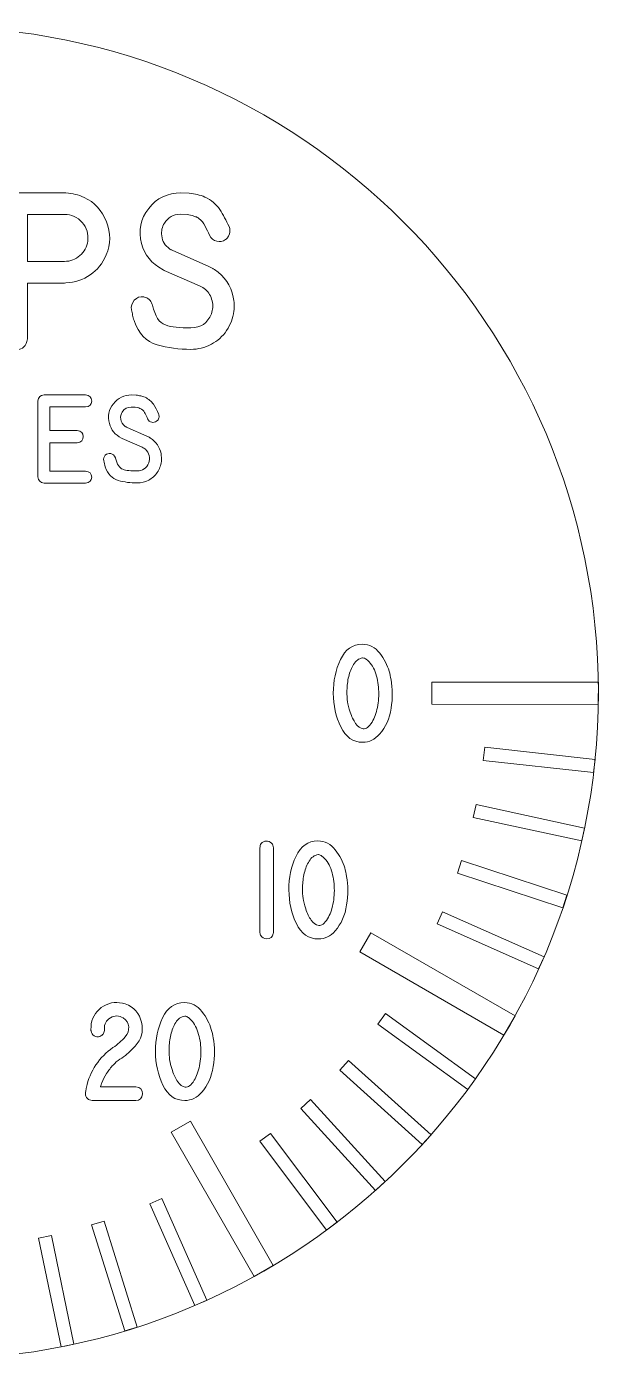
# Model space of a CAD drawing. Header units: millimetres. Extents: x -240 to 182, y -20 to 33.
# Drawn here: x -17.09 to 2.65, y -16.81 to 29.19 of the extents above; entities that cross this region are included whole.
import ezdxf

# ---------------------------------------------------------------- set-up
doc = ezdxf.new("R2010")
doc.units = ezdxf.units.MM
doc.header["$MEASUREMENT"] = 0
doc.layers.add('Cut', color=7, linetype='Continuous')
doc.layers.add('Engrave', color=7, linetype='Continuous')

msp = doc.modelspace()

# ---------------------------------------------------------------- linework, layer by layer
at = {"layer": 'Cut', "color": 250, "lineweight": 9}
msp.add_open_spline([(-20.3495, 29.193), (-7.6469, 29.193), (2.6505, 18.8956), (2.6505, 6.1931), (2.6505, 6.1931), (2.6505, -6.5095), (-7.6469, -16.807), (-20.3495, -16.807), (-20.3495, -16.807), (-33.0521, -16.807), (-43.3494, -6.5095), (-43.3494, 6.1931), (-43.3494, 6.1931), (-43.3494, 18.8956), (-33.0521, 29.193), (-20.3495, 29.193)], degree=3, knots=[0, 0, 0, 0, 0.2, 0.2, 0.2, 0.2, 0.4, 0.4, 0.4, 0.4, 0.6, 0.6, 0.6, 0.6, 1, 1, 1, 1], dxfattribs=at)
at = {"layer": 'Engrave', "color": 240, "lineweight": 9}
for points, knots in [([(-15.7853, 23.4547), (-15.7853, 23.4547), (-15.7348, 23.4547), (-15.7348, 23.4547), (-15.7348, 23.4547), (-15.5094, 23.4385), (-15.3021, 23.388), (-15.1119, 23.3014), (-15.1119, 23.3014), (-14.7476, 23.1311), (-14.4898, 22.8498), (-14.3383, 22.4585), (-14.3383, 22.4585), (-14.1869, 22.0682), (-14.1887, 21.6868), (-14.3429, 21.3154), (-14.3429, 21.3154), (-14.4682, 21.0215), (-14.653, 20.7907), (-14.8982, 20.6248), (-14.8982, 20.6248), (-15.1425, 20.4581), (-15.422, 20.3652), (-15.7348, 20.3463), (-15.7348, 20.3463), (-15.7348, 20.3463), (-15.7853, 20.3436), (-15.7853, 20.3436), (-15.7853, 20.3436), (-15.7853, 20.3436), (-17.069, 20.3436), (-17.069, 20.3436), (-17.069, 20.3436), (-17.069, 20.3436), (-17.069, 18.4179), (-17.069, 18.4179), (-17.069, 18.4179), (-17.1006, 18.17), (-17.2259, 18.0456), (-17.4441, 18.0456), (-17.4441, 18.0456), (-17.6622, 18.0456), (-17.7866, 18.17), (-17.8164, 18.4179), (-17.8164, 18.4179), (-17.8164, 18.4179), (-17.8164, 23.0851), (-17.8164, 23.0851), (-17.8164, 23.0851), (-17.7903, 23.3032), (-17.674, 23.4268), (-17.4675, 23.4547), (-17.4675, 23.4547), (-17.4675, 23.4547), (-17.4441, 23.4547), (-17.4441, 23.4547), (-17.4441, 23.4547), (-17.4441, 23.4547), (-15.7853, 23.4547), (-15.7853, 23.4547)], [0, 0, 0, 0, 0.0625, 0.0625, 0.0625, 0.0625, 0.125, 0.125, 0.125, 0.125, 0.1875, 0.1875, 0.1875, 0.1875, 0.25, 0.25, 0.25, 0.25, 0.3125, 0.3125, 0.3125, 0.3125, 0.375, 0.375, 0.375, 0.375, 0.4375, 0.4375, 0.4375, 0.4375, 0.5, 0.5, 0.5, 0.5, 0.5625, 0.5625, 0.5625, 0.5625, 0.625, 0.625, 0.625, 0.625, 0.6875, 0.6875, 0.6875, 0.6875, 0.75, 0.75, 0.75, 0.75, 0.8125, 0.8125, 0.8125, 0.8125, 0.875, 0.875, 0.875, 0.875, 1, 1, 1, 1]), ([(-10.8206, 20.9241), (-10.8206, 20.9241), (-10.7783, 20.9061), (-10.7783, 20.9061), (-10.7783, 20.9061), (-10.7783, 20.9061), (-10.7305, 20.8827), (-10.7305, 20.8827), (-10.7305, 20.8827), (-10.7305, 20.8827), (-10.6881, 20.8583), (-10.6881, 20.8583), (-10.6881, 20.8583), (-10.6764, 20.8493), (-10.662, 20.8412), (-10.6475, 20.8331), (-10.6475, 20.8331), (-10.6322, 20.8259), (-10.6178, 20.8169), (-10.6034, 20.8087), (-10.6034, 20.8087), (-10.2554, 20.5798), (-10.039, 20.2624), (-9.957, 19.8576), (-9.957, 19.8576), (-9.9254, 19.699), (-9.9182, 19.5358), (-9.9353, 19.369), (-9.9353, 19.369), (-9.9642, 19.1292), (-10.048, 18.9084), (-10.1878, 18.7046), (-10.1878, 18.7046), (-10.3275, 18.5009), (-10.5033, 18.344), (-10.7143, 18.2331), (-10.7143, 18.2331), (-10.9414, 18.1132), (-11.1767, 18.0537), (-11.4201, 18.0537), (-11.4201, 18.0537), (-11.8285, 18.0537), (-12.218, 18.106), (-12.5903, 18.2106), (-12.5903, 18.2106), (-12.9617, 18.3152), (-13.2268, 18.5955), (-13.3845, 19.0517), (-13.3845, 19.0517), (-13.4062, 19.1103), (-13.4215, 19.1698), (-13.4323, 19.2311), (-13.4323, 19.2311), (-13.4431, 19.2933), (-13.4558, 19.3546), (-13.4693, 19.4168), (-13.4693, 19.4168), (-13.4954, 19.543), (-13.4648, 19.6548), (-13.3755, 19.7522), (-13.3755, 19.7522), (-13.2872, 19.8486), (-13.1763, 19.8856), (-13.0447, 19.8631), (-13.0447, 19.8631), (-12.9049, 19.8342), (-12.8085, 19.7486), (-12.7535, 19.6043), (-12.7535, 19.6043), (-12.7535, 19.6043), (-12.7454, 19.58), (-12.7454, 19.58), (-12.7454, 19.58), (-12.6615, 19.1977), (-12.5137, 18.9697), (-12.3036, 18.8957), (-12.3036, 18.8957), (-12.0927, 18.8218), (-11.8006, 18.7884), (-11.4255, 18.7957), (-11.4255, 18.7957), (-11.0803, 18.7957), (-10.8432, 18.9579), (-10.7143, 19.2816), (-10.7143, 19.2816), (-10.6584, 19.4258), (-10.6493, 19.5764), (-10.6881, 19.7323), (-10.6881, 19.7323), (-10.7269, 19.8874), (-10.8035, 20.0181), (-10.918, 20.1218), (-10.918, 20.1218), (-10.9694, 20.166), (-11.0361, 20.2065), (-11.119, 20.2453), (-11.119, 20.2453), (-11.119, 20.2453), (-12.3415, 20.7817), (-12.3415, 20.7817), (-12.3415, 20.7817), (-12.3415, 20.7817), (-12.3812, 20.8033), (-12.3812, 20.8033), (-12.3812, 20.8033), (-12.7814, 21.0143), (-13.0293, 21.3145), (-13.1258, 21.704), (-13.1258, 21.704), (-13.2439, 22.1547), (-13.1619, 22.5586), (-12.8788, 22.9174), (-12.8788, 22.9174), (-12.5966, 23.2753), (-12.2252, 23.4547), (-11.7663, 23.4547), (-11.7663, 23.4547), (-11.7663, 23.4547), (-11.4751, 23.4466), (-11.4751, 23.4466), (-11.4751, 23.4466), (-11.3805, 23.4295), (-11.2885, 23.4123), (-11.2011, 23.3952), (-11.2011, 23.3952), (-11.1127, 23.379), (-11.0235, 23.3501), (-10.9342, 23.3096), (-10.9342, 23.3096), (-10.7124, 23.2059), (-10.5421, 23.0625), (-10.424, 22.8813), (-10.424, 22.8813), (-10.3059, 22.7001), (-10.1995, 22.5036), (-10.1048, 22.2926), (-10.1048, 22.2926), (-10.0958, 22.2728), (-10.0877, 22.2503), (-10.0805, 22.2241), (-10.0805, 22.2241), (-10.0616, 22.1376), (-10.0706, 22.0592), (-10.1075, 21.9888), (-10.1075, 21.9888), (-10.1283, 21.9447), (-10.1508, 21.9113), (-10.1733, 21.8888), (-10.1733, 21.8888), (-10.1959, 21.8653), (-10.2148, 21.85), (-10.2283, 21.841), (-10.2283, 21.841), (-10.3203, 21.7761), (-10.4204, 21.7562), (-10.5294, 21.7833), (-10.5294, 21.7833), (-10.6394, 21.8076), (-10.7224, 21.8779), (-10.781, 21.9942), (-10.781, 21.9942), (-10.8269, 22.0961), (-10.8756, 22.2007), (-10.927, 22.3071), (-10.927, 22.3071), (-10.9793, 22.4134), (-11.0523, 22.5018), (-11.1452, 22.573), (-11.1452, 22.573), (-11.1839, 22.601), (-11.2218, 22.6217), (-11.2579, 22.6343), (-11.2579, 22.6343), (-11.2939, 22.6478), (-11.3336, 22.6623), (-11.3778, 22.6785), (-11.3778, 22.6785), (-11.3778, 22.6785), (-11.5491, 22.7073), (-11.5491, 22.7073), (-11.5491, 22.7073), (-11.5491, 22.7073), (-11.7925, 22.7155), (-11.7925, 22.7155), (-11.7925, 22.7155), (-12.0287, 22.7119), (-12.209, 22.61), (-12.3334, 22.4089), (-12.3334, 22.4089), (-12.4181, 22.28), (-12.4497, 22.1367), (-12.4289, 21.978), (-12.4289, 21.978), (-12.4046, 21.7833), (-12.3126, 21.6318), (-12.154, 21.5237), (-12.154, 21.5237), (-12.1468, 21.5191), (-12.1395, 21.5128), (-12.1305, 21.5065), (-12.1305, 21.5065), (-12.1215, 21.5011), (-12.1116, 21.4948), (-12.1017, 21.4894), (-12.1017, 21.4894), (-12.1017, 21.4894), (-12.0719, 21.4768), (-12.0719, 21.4768), (-12.0719, 21.4768), (-12.0719, 21.4768), (-12.0404, 21.4632), (-12.0404, 21.4632), (-12.0404, 21.4632), (-12.0404, 21.4632), (-10.8206, 20.9241), (-10.8206, 20.9241)], [0, 0, 0, 0, 0.0181818, 0.0181818, 0.0181818, 0.0181818, 0.0363636, 0.0363636, 0.0363636, 0.0363636, 0.0545455, 0.0545455, 0.0545455, 0.0545455, 0.0727273, 0.0727273, 0.0727273, 0.0727273, 0.0909091, 0.0909091, 0.0909091, 0.0909091, 0.1090909, 0.1090909, 0.1090909, 0.1090909, 0.1272727, 0.1272727, 0.1272727, 0.1272727, 0.1454545, 0.1454545, 0.1454545, 0.1454545, 0.1636364, 0.1636364, 0.1636364, 0.1636364, 0.1818182, 0.1818182, 0.1818182, 0.1818182, 0.2, 0.2, 0.2, 0.2, 0.2181818, 0.2181818, 0.2181818, 0.2181818, 0.2363636, 0.2363636, 0.2363636, 0.2363636, 0.2545455, 0.2545455, 0.2545455, 0.2545455, 0.2727273, 0.2727273, 0.2727273, 0.2727273, 0.2909091, 0.2909091, 0.2909091, 0.2909091, 0.3090909, 0.3090909, 0.3090909, 0.3090909, 0.3272727, 0.3272727, 0.3272727, 0.3272727, 0.3454545, 0.3454545, 0.3454545, 0.3454545, 0.3636364, 0.3636364, 0.3636364, 0.3636364, 0.3818182, 0.3818182, 0.3818182, 0.3818182, 0.4, 0.4, 0.4, 0.4, 0.4181818, 0.4181818, 0.4181818, 0.4181818, 0.4363636, 0.4363636, 0.4363636, 0.4363636, 0.4545455, 0.4545455, 0.4545455, 0.4545455, 0.4727273, 0.4727273, 0.4727273, 0.4727273, 0.4909091, 0.4909091, 0.4909091, 0.4909091, 0.5090909, 0.5090909, 0.5090909, 0.5090909, 0.5272727, 0.5272727, 0.5272727, 0.5272727, 0.5454545, 0.5454545, 0.5454545, 0.5454545, 0.5636364, 0.5636364, 0.5636364, 0.5636364, 0.5818182, 0.5818182, 0.5818182, 0.5818182, 0.6, 0.6, 0.6, 0.6, 0.6181818, 0.6181818, 0.6181818, 0.6181818, 0.6363636, 0.6363636, 0.6363636, 0.6363636, 0.6545455, 0.6545455, 0.6545455, 0.6545455, 0.6727273, 0.6727273, 0.6727273, 0.6727273, 0.6909091, 0.6909091, 0.6909091, 0.6909091, 0.7090909, 0.7090909, 0.7090909, 0.7090909, 0.7272727, 0.7272727, 0.7272727, 0.7272727, 0.7454545, 0.7454545, 0.7454545, 0.7454545, 0.7636364, 0.7636364, 0.7636364, 0.7636364, 0.7818182, 0.7818182, 0.7818182, 0.7818182, 0.8, 0.8, 0.8, 0.8, 0.8181818, 0.8181818, 0.8181818, 0.8181818, 0.8363636, 0.8363636, 0.8363636, 0.8363636, 0.8545455, 0.8545455, 0.8545455, 0.8545455, 0.8727273, 0.8727273, 0.8727273, 0.8727273, 0.8909091, 0.8909091, 0.8909091, 0.8909091, 0.9090909, 0.9090909, 0.9090909, 0.9090909, 0.9272727, 0.9272727, 0.9272727, 0.9272727, 0.9454545, 0.9454545, 0.9454545, 0.9454545, 0.9636364, 0.9636364, 0.9636364, 0.9636364, 1, 1, 1, 1]), ([(-15.7853, 22.71), (-15.7853, 22.71), (-17.069, 22.71), (-17.069, 22.71), (-17.069, 22.71), (-17.069, 22.71), (-17.069, 21.0909), (-17.069, 21.0909), (-17.069, 21.0909), (-17.069, 21.0909), (-15.7853, 21.0909), (-15.7853, 21.0909), (-15.7853, 21.0909), (-15.5842, 21.0909), (-15.4075, 21.1576), (-15.2534, 21.292), (-15.2534, 21.292), (-15.0992, 21.4254), (-15.0091, 21.5931), (-14.982, 21.7932), (-14.982, 21.7932), (-14.9505, 22.0366), (-15.0163, 22.2503), (-15.1777, 22.4342), (-15.1777, 22.4342), (-15.3399, 22.6181), (-15.5428, 22.71), (-15.7853, 22.71)], [0, 0, 0, 0, 0.125, 0.125, 0.125, 0.125, 0.25, 0.25, 0.25, 0.25, 0.375, 0.375, 0.375, 0.375, 0.5, 0.5, 0.5, 0.5, 0.625, 0.625, 0.625, 0.625, 0.75, 0.75, 0.75, 0.75, 1, 1, 1, 1]), ([(-15.0556, 16.0659), (-15.0556, 16.0659), (-16.2874, 16.0659), (-16.2874, 16.0659), (-16.2874, 16.0659), (-16.2874, 16.0659), (-16.2874, 15.253), (-16.2874, 15.253), (-16.2874, 15.253), (-16.2874, 15.253), (-15.3482, 15.253), (-15.3482, 15.253), (-15.3482, 15.253), (-15.2077, 15.2322), (-15.1378, 15.1617), (-15.1383, 15.0416), (-15.1383, 15.0416), (-15.1388, 14.9209), (-15.2088, 14.8509), (-15.3482, 14.8311), (-15.3482, 14.8311), (-15.3482, 14.8311), (-16.2874, 14.8311), (-16.2874, 14.8311), (-16.2874, 14.8311), (-16.2874, 14.8311), (-16.2874, 13.8549), (-16.2874, 13.8549), (-16.2874, 13.8549), (-16.2874, 13.8549), (-15.0556, 13.8549), (-15.0556, 13.8549), (-15.0556, 13.8549), (-14.9162, 13.8342), (-14.8462, 13.7647), (-14.8462, 13.6455), (-14.8462, 13.6455), (-14.8462, 13.5268), (-14.9162, 13.4574), (-15.0556, 13.4376), (-15.0556, 13.4376), (-15.0556, 13.4376), (-16.4937, 13.4376), (-16.4937, 13.4376), (-16.4937, 13.4376), (-16.6175, 13.4533), (-16.688, 13.5238), (-16.7047, 13.6486), (-16.7047, 13.6486), (-16.7047, 13.6486), (-16.7047, 16.2723), (-16.7047, 16.2723), (-16.7047, 16.2723), (-16.6859, 16.4031), (-16.6155, 16.4721), (-16.4937, 16.4802), (-16.4937, 16.4802), (-16.4937, 16.4802), (-15.0556, 16.4802), (-15.0556, 16.4802), (-15.0556, 16.4802), (-14.9162, 16.4696), (-14.8462, 16.3996), (-14.8467, 16.2713), (-14.8467, 16.2713), (-14.8472, 16.143), (-14.9172, 16.0745), (-15.0556, 16.0659)], [0, 0, 0, 0, 0.0555556, 0.0555556, 0.0555556, 0.0555556, 0.1111111, 0.1111111, 0.1111111, 0.1111111, 0.1666667, 0.1666667, 0.1666667, 0.1666667, 0.2222222, 0.2222222, 0.2222222, 0.2222222, 0.2777778, 0.2777778, 0.2777778, 0.2777778, 0.3333333, 0.3333333, 0.3333333, 0.3333333, 0.3888889, 0.3888889, 0.3888889, 0.3888889, 0.4444444, 0.4444444, 0.4444444, 0.4444444, 0.5, 0.5, 0.5, 0.5, 0.5555556, 0.5555556, 0.5555556, 0.5555556, 0.6111111, 0.6111111, 0.6111111, 0.6111111, 0.6666667, 0.6666667, 0.6666667, 0.6666667, 0.7222222, 0.7222222, 0.7222222, 0.7222222, 0.7777778, 0.7777778, 0.7777778, 0.7777778, 0.8333333, 0.8333333, 0.8333333, 0.8333333, 0.8888889, 0.8888889, 0.8888889, 0.8888889, 1, 1, 1, 1]), ([(-12.939, 15.0568), (-12.939, 15.0568), (-12.9151, 15.0466), (-12.9151, 15.0466), (-12.9151, 15.0466), (-12.9151, 15.0466), (-12.8883, 15.0334), (-12.8883, 15.0334), (-12.8883, 15.0334), (-12.8883, 15.0334), (-12.8644, 15.0198), (-12.8644, 15.0198), (-12.8644, 15.0198), (-12.8578, 15.0147), (-12.8497, 15.0101), (-12.8416, 15.0056), (-12.8416, 15.0056), (-12.833, 15.0015), (-12.8249, 14.9964), (-12.8168, 14.9919), (-12.8168, 14.9919), (-12.621, 14.8631), (-12.4993, 14.6846), (-12.4532, 14.4569), (-12.4532, 14.4569), (-12.4354, 14.3676), (-12.4314, 14.2758), (-12.441, 14.182), (-12.441, 14.182), (-12.4572, 14.0471), (-12.5044, 13.9229), (-12.583, 13.8083), (-12.583, 13.8083), (-12.6616, 13.6937), (-12.7605, 13.6055), (-12.8791, 13.5431), (-12.8791, 13.5431), (-13.0069, 13.4756), (-13.1393, 13.4422), (-13.2762, 13.4422), (-13.2762, 13.4422), (-13.5059, 13.4422), (-13.725, 13.4716), (-13.9344, 13.5304), (-13.9344, 13.5304), (-14.1433, 13.5892), (-14.2924, 13.7469), (-14.3812, 14.0035), (-14.3812, 14.0035), (-14.3933, 14.0365), (-14.402, 14.07), (-14.408, 14.1044), (-14.408, 14.1044), (-14.4141, 14.1394), (-14.4212, 14.1739), (-14.4288, 14.2089), (-14.4288, 14.2089), (-14.4435, 14.2799), (-14.4263, 14.3428), (-14.3761, 14.3975), (-14.3761, 14.3975), (-14.3264, 14.4518), (-14.264, 14.4726), (-14.19, 14.4599), (-14.19, 14.4599), (-14.1114, 14.4437), (-14.0571, 14.3955), (-14.0262, 14.3144), (-14.0262, 14.3144), (-14.0262, 14.3144), (-14.0216, 14.3007), (-14.0216, 14.3007), (-14.0216, 14.3007), (-13.9745, 14.0857), (-13.8913, 13.9574), (-13.7732, 13.9158), (-13.7732, 13.9158), (-13.6545, 13.8742), (-13.4902, 13.8555), (-13.2792, 13.8595), (-13.2792, 13.8595), (-13.085, 13.8595), (-12.9517, 13.9508), (-12.8791, 14.1328), (-12.8791, 14.1328), (-12.8477, 14.214), (-12.8426, 14.2987), (-12.8644, 14.3864), (-12.8644, 14.3864), (-12.8862, 14.4736), (-12.9293, 14.5471), (-12.9937, 14.6055), (-12.9937, 14.6055), (-13.0226, 14.6303), (-13.0602, 14.6531), (-13.1068, 14.6749), (-13.1068, 14.6749), (-13.1068, 14.6749), (-13.7945, 14.9766), (-13.7945, 14.9766), (-13.7945, 14.9766), (-13.7945, 14.9766), (-13.8168, 14.9888), (-13.8168, 14.9888), (-13.8168, 14.9888), (-14.0419, 15.1075), (-14.1814, 15.2763), (-14.2356, 15.4954), (-14.2356, 15.4954), (-14.3021, 15.749), (-14.2559, 15.9761), (-14.0967, 16.178), (-14.0967, 16.178), (-13.938, 16.3793), (-13.729, 16.4802), (-13.4709, 16.4802), (-13.4709, 16.4802), (-13.4709, 16.4802), (-13.3071, 16.4756), (-13.3071, 16.4756), (-13.3071, 16.4756), (-13.2539, 16.466), (-13.2022, 16.4564), (-13.153, 16.4467), (-13.153, 16.4467), (-13.1033, 16.4376), (-13.0531, 16.4214), (-13.0029, 16.3986), (-13.0029, 16.3986), (-12.8781, 16.3402), (-12.7823, 16.2596), (-12.7159, 16.1577), (-12.7159, 16.1577), (-12.6494, 16.0558), (-12.5896, 15.9452), (-12.5363, 15.8265), (-12.5363, 15.8265), (-12.5313, 15.8154), (-12.5267, 15.8027), (-12.5226, 15.788), (-12.5226, 15.788), (-12.512, 15.7393), (-12.5171, 15.6952), (-12.5379, 15.6557), (-12.5379, 15.6557), (-12.5495, 15.6308), (-12.5622, 15.612), (-12.5749, 15.5994), (-12.5749, 15.5994), (-12.5876, 15.5862), (-12.5982, 15.5776), (-12.6058, 15.5725), (-12.6058, 15.5725), (-12.6575, 15.536), (-12.7138, 15.5248), (-12.7752, 15.54), (-12.7752, 15.54), (-12.837, 15.5537), (-12.8837, 15.5933), (-12.9167, 15.6587), (-12.9167, 15.6587), (-12.9425, 15.716), (-12.9699, 15.7748), (-12.9988, 15.8347), (-12.9988, 15.8347), (-13.0282, 15.8945), (-13.0693, 15.9442), (-13.1215, 15.9843), (-13.1215, 15.9843), (-13.1433, 16), (-13.1646, 16.0116), (-13.1849, 16.0187), (-13.1849, 16.0187), (-13.2052, 16.0263), (-13.2275, 16.0345), (-13.2524, 16.0436), (-13.2524, 16.0436), (-13.2524, 16.0436), (-13.3487, 16.0598), (-13.3487, 16.0598), (-13.3487, 16.0598), (-13.3487, 16.0598), (-13.4856, 16.0644), (-13.4856, 16.0644), (-13.4856, 16.0644), (-13.6185, 16.0623), (-13.7199, 16.005), (-13.7899, 15.892), (-13.7899, 15.892), (-13.8376, 15.8194), (-13.8553, 15.7388), (-13.8436, 15.6496), (-13.8436, 15.6496), (-13.83, 15.54), (-13.7782, 15.4548), (-13.689, 15.394), (-13.689, 15.394), (-13.6849, 15.3915), (-13.6809, 15.3879), (-13.6758, 15.3844), (-13.6758, 15.3844), (-13.6707, 15.3813), (-13.6651, 15.3778), (-13.6596, 15.3747), (-13.6596, 15.3747), (-13.6596, 15.3747), (-13.6428, 15.3676), (-13.6428, 15.3676), (-13.6428, 15.3676), (-13.6428, 15.3676), (-13.6251, 15.36), (-13.6251, 15.36), (-13.6251, 15.36), (-13.6251, 15.36), (-12.939, 15.0568), (-12.939, 15.0568)], [0, 0, 0, 0, 0.0181818, 0.0181818, 0.0181818, 0.0181818, 0.0363636, 0.0363636, 0.0363636, 0.0363636, 0.0545455, 0.0545455, 0.0545455, 0.0545455, 0.0727273, 0.0727273, 0.0727273, 0.0727273, 0.0909091, 0.0909091, 0.0909091, 0.0909091, 0.1090909, 0.1090909, 0.1090909, 0.1090909, 0.1272727, 0.1272727, 0.1272727, 0.1272727, 0.1454545, 0.1454545, 0.1454545, 0.1454545, 0.1636364, 0.1636364, 0.1636364, 0.1636364, 0.1818182, 0.1818182, 0.1818182, 0.1818182, 0.2, 0.2, 0.2, 0.2, 0.2181818, 0.2181818, 0.2181818, 0.2181818, 0.2363636, 0.2363636, 0.2363636, 0.2363636, 0.2545455, 0.2545455, 0.2545455, 0.2545455, 0.2727273, 0.2727273, 0.2727273, 0.2727273, 0.2909091, 0.2909091, 0.2909091, 0.2909091, 0.3090909, 0.3090909, 0.3090909, 0.3090909, 0.3272727, 0.3272727, 0.3272727, 0.3272727, 0.3454545, 0.3454545, 0.3454545, 0.3454545, 0.3636364, 0.3636364, 0.3636364, 0.3636364, 0.3818182, 0.3818182, 0.3818182, 0.3818182, 0.4, 0.4, 0.4, 0.4, 0.4181818, 0.4181818, 0.4181818, 0.4181818, 0.4363636, 0.4363636, 0.4363636, 0.4363636, 0.4545455, 0.4545455, 0.4545455, 0.4545455, 0.4727273, 0.4727273, 0.4727273, 0.4727273, 0.4909091, 0.4909091, 0.4909091, 0.4909091, 0.5090909, 0.5090909, 0.5090909, 0.5090909, 0.5272727, 0.5272727, 0.5272727, 0.5272727, 0.5454545, 0.5454545, 0.5454545, 0.5454545, 0.5636364, 0.5636364, 0.5636364, 0.5636364, 0.5818182, 0.5818182, 0.5818182, 0.5818182, 0.6, 0.6, 0.6, 0.6, 0.6181818, 0.6181818, 0.6181818, 0.6181818, 0.6363636, 0.6363636, 0.6363636, 0.6363636, 0.6545455, 0.6545455, 0.6545455, 0.6545455, 0.6727273, 0.6727273, 0.6727273, 0.6727273, 0.6909091, 0.6909091, 0.6909091, 0.6909091, 0.7090909, 0.7090909, 0.7090909, 0.7090909, 0.7272727, 0.7272727, 0.7272727, 0.7272727, 0.7454545, 0.7454545, 0.7454545, 0.7454545, 0.7636364, 0.7636364, 0.7636364, 0.7636364, 0.7818182, 0.7818182, 0.7818182, 0.7818182, 0.8, 0.8, 0.8, 0.8, 0.8181818, 0.8181818, 0.8181818, 0.8181818, 0.8363636, 0.8363636, 0.8363636, 0.8363636, 0.8545455, 0.8545455, 0.8545455, 0.8545455, 0.8727273, 0.8727273, 0.8727273, 0.8727273, 0.8909091, 0.8909091, 0.8909091, 0.8909091, 0.9090909, 0.9090909, 0.9090909, 0.9090909, 0.9272727, 0.9272727, 0.9272727, 0.9272727, 0.9454545, 0.9454545, 0.9454545, 0.9454545, 0.9636364, 0.9636364, 0.9636364, 0.9636364, 1, 1, 1, 1]), ([(-5.5033, 7.8739), (-5.2565, 7.8739), (-5.0554, 7.7714), (-4.8987, 7.5669), (-4.8987, 7.5669), (-4.7427, 7.3623), (-4.6345, 7.1544), (-4.5736, 6.9431), (-4.5736, 6.9431), (-4.5482, 6.8507), (-4.5263, 6.7538), (-4.5077, 6.6523), (-4.5077, 6.6523), (-4.4514, 6.352), (-4.4514, 6.023), (-4.5071, 5.6652), (-4.5071, 5.6652), (-4.5623, 5.3074), (-4.6942, 5.011), (-4.9021, 4.7755), (-4.9021, 4.7755), (-5.0695, 4.5873), (-5.2633, 4.4932), (-5.483, 4.4932), (-5.483, 4.4932), (-5.8211, 4.4932), (-6.0752, 4.6695), (-6.2448, 5.0217), (-6.2448, 5.0217), (-6.415, 5.3739), (-6.5011, 5.761), (-6.5023, 6.1835), (-6.5023, 6.1835), (-6.504, 6.6061), (-6.4217, 6.9938), (-6.2561, 7.346), (-6.2561, 7.346), (-6.0898, 7.6982), (-5.8385, 7.8739), (-5.5033, 7.8739)], [0, 0, 0, 0, 0.0909091, 0.0909091, 0.0909091, 0.0909091, 0.1818182, 0.1818182, 0.1818182, 0.1818182, 0.2727273, 0.2727273, 0.2727273, 0.2727273, 0.3636364, 0.3636364, 0.3636364, 0.3636364, 0.4545455, 0.4545455, 0.4545455, 0.4545455, 0.5454545, 0.5454545, 0.5454545, 0.5454545, 0.6363636, 0.6363636, 0.6363636, 0.6363636, 0.7272727, 0.7272727, 0.7272727, 0.7272727, 0.8181818, 0.8181818, 0.8181818, 0.8181818, 1, 1, 1, 1]), ([(-5.4914, 7.4068), (-5.6221, 7.3804), (-5.7265, 7.3054), (-5.8025, 7.182), (-5.8025, 7.182), (-5.8792, 7.0591), (-5.9354, 6.9188), (-5.9722, 6.7611), (-5.9722, 6.7611), (-6.0082, 6.6039), (-6.0279, 6.445), (-6.0313, 6.2844), (-6.0313, 6.2844), (-6.0346, 6.1238), (-6.0285, 5.9931), (-6.0132, 5.8929), (-6.0132, 5.8929), (-5.9997, 5.7982), (-5.9687, 5.6765), (-5.9191, 5.5272), (-5.9191, 5.5272), (-5.8697, 5.3784), (-5.807, 5.2499), (-5.7315, 5.1429), (-5.7315, 5.1429), (-5.6566, 5.0352), (-5.5704, 4.9738), (-5.4734, 4.9581), (-5.4734, 4.9581), (-5.3765, 4.9417), (-5.2734, 5.02), (-5.1646, 5.1914), (-5.1646, 5.1914), (-5.0818, 5.3237), (-5.0204, 5.4916), (-4.9799, 5.6951), (-4.9799, 5.6951), (-4.9393, 5.8984), (-4.9247, 6.1064), (-4.937, 6.3188), (-4.937, 6.3188), (-4.9488, 6.5312), (-4.9895, 6.7318), (-5.0582, 6.92), (-5.0582, 6.92), (-5.1269, 7.1082), (-5.2285, 7.253), (-5.363, 7.3556), (-5.363, 7.3556), (-5.4036, 7.3843), (-5.4419, 7.4012), (-5.4785, 7.4068), (-5.4785, 7.4068), (-5.4796, 7.4068), (-5.4808, 7.4068), (-5.4824, 7.4068), (-5.4824, 7.4068), (-5.4841, 7.4068), (-5.4869, 7.4068), (-5.4914, 7.4068)], [0, 0, 0, 0, 0.0625, 0.0625, 0.0625, 0.0625, 0.125, 0.125, 0.125, 0.125, 0.1875, 0.1875, 0.1875, 0.1875, 0.25, 0.25, 0.25, 0.25, 0.3125, 0.3125, 0.3125, 0.3125, 0.375, 0.375, 0.375, 0.375, 0.4375, 0.4375, 0.4375, 0.4375, 0.5, 0.5, 0.5, 0.5, 0.5625, 0.5625, 0.5625, 0.5625, 0.625, 0.625, 0.625, 0.625, 0.6875, 0.6875, 0.6875, 0.6875, 0.75, 0.75, 0.75, 0.75, 0.8125, 0.8125, 0.8125, 0.8125, 0.875, 0.875, 0.875, 0.875, 1, 1, 1, 1]), ([(-3.0998, 5.804), (-3.0998, 5.804), (-3.0988, 6.5675), (-3.0988, 6.5675), (-3.0988, 6.5675), (-3.0988, 6.5675), (2.6506, 6.5634), (2.6506, 6.5634), (2.6506, 6.5634), (2.6506, 6.5634), (2.6495, 5.7997), (2.6495, 5.7997), (2.6495, 5.7997), (2.6495, 5.7997), (-3.0998, 5.804), (-3.0998, 5.804)], [0, 0, 0, 0, 0.2, 0.2, 0.2, 0.2, 0.4, 0.4, 0.4, 0.4, 0.6, 0.6, 0.6, 0.6, 1, 1, 1, 1]), ([(-1.3234, 3.8667), (-1.3234, 3.8667), (-1.2736, 4.3205), (-1.2736, 4.3205), (-1.2736, 4.3205), (-1.2736, 4.3205), (2.5369, 3.9033), (2.5369, 3.9033), (2.5369, 3.9033), (2.5369, 3.9033), (2.4872, 3.4495), (2.4872, 3.4495), (2.4872, 3.4495), (2.4872, 3.4495), (-1.3234, 3.8667), (-1.3234, 3.8667)], [0, 0, 0, 0, 0.2, 0.2, 0.2, 0.2, 0.4, 0.4, 0.4, 0.4, 0.6, 0.6, 0.6, 0.6, 1, 1, 1, 1]), ([(-1.6694, 1.8968), (-1.6694, 1.8968), (-1.5726, 2.3429), (-1.5726, 2.3429), (-1.5726, 2.3429), (-1.5726, 2.3429), (2.1737, 1.5307), (2.1737, 1.5307), (2.1737, 1.5307), (2.1737, 1.5307), (2.0769, 1.0847), (2.0769, 1.0847), (2.0769, 1.0847), (2.0769, 1.0847), (-1.6694, 1.8968), (-1.6694, 1.8968)], [0, 0, 0, 0, 0.2, 0.2, 0.2, 0.2, 0.4, 0.4, 0.4, 0.4, 0.6, 0.6, 0.6, 0.6, 1, 1, 1, 1]), ([(-8.5691, -2.0616), (-8.5691, -2.0757), (-8.5708, -2.0915), (-8.5742, -2.1078), (-8.5742, -2.1078), (-8.6007, -2.2324), (-8.6774, -2.2943), (-8.8052, -2.2943), (-8.8052, -2.2943), (-8.8988, -2.2943), (-8.9681, -2.251), (-9.0131, -2.1641), (-9.0131, -2.1641), (-9.0233, -2.1473), (-9.0311, -2.1134), (-9.0379, -2.0616), (-9.0379, -2.0616), (-9.0379, -2.0616), (-9.0379, 0.8503), (-9.0379, 0.8503), (-9.0379, 0.8503), (-9.0346, 0.8767), (-9.0306, 0.9016), (-9.0256, 0.9252), (-9.0256, 0.9252), (-9.0205, 0.9489), (-9.0086, 0.972), (-8.99, 0.9939), (-8.99, 0.9939), (-8.9461, 1.0481), (-8.8892, 1.0774), (-8.8199, 1.0824), (-8.8199, 1.0824), (-8.7505, 1.087), (-8.6909, 1.065), (-8.6401, 1.0154), (-8.6401, 1.0154), (-8.6137, 0.9889), (-8.5967, 0.9636), (-8.5889, 0.9393), (-8.5889, 0.9393), (-8.581, 0.9151), (-8.5748, 0.8858), (-8.5691, 0.8503), (-8.5691, 0.8503), (-8.5691, 0.8503), (-8.5691, -2.0616), (-8.5691, -2.0616)], [0, 0, 0, 0, 0.0769231, 0.0769231, 0.0769231, 0.0769231, 0.1538462, 0.1538462, 0.1538462, 0.1538462, 0.2307692, 0.2307692, 0.2307692, 0.2307692, 0.3076923, 0.3076923, 0.3076923, 0.3076923, 0.3846154, 0.3846154, 0.3846154, 0.3846154, 0.4615385, 0.4615385, 0.4615385, 0.4615385, 0.5384615, 0.5384615, 0.5384615, 0.5384615, 0.6153846, 0.6153846, 0.6153846, 0.6153846, 0.6923077, 0.6923077, 0.6923077, 0.6923077, 0.7692308, 0.7692308, 0.7692308, 0.7692308, 0.8461538, 0.8461538, 0.8461538, 0.8461538, 1, 1, 1, 1]), ([(-7.0377, 1.0847), (-6.7909, 1.0847), (-6.5898, 0.9822), (-6.4331, 0.7777), (-6.4331, 0.7777), (-6.2771, 0.573), (-6.1689, 0.3652), (-6.108, 0.1539), (-6.108, 0.1539), (-6.0826, 0.0615), (-6.0607, -0.0354), (-6.0421, -0.1369), (-6.0421, -0.1369), (-5.9857, -0.4372), (-5.9857, -0.7662), (-6.0415, -1.1241), (-6.0415, -1.1241), (-6.0967, -1.4818), (-6.2286, -1.7782), (-6.4364, -2.0137), (-6.4364, -2.0137), (-6.6039, -2.2019), (-6.7976, -2.296), (-7.0174, -2.296), (-7.0174, -2.296), (-7.3556, -2.296), (-7.6096, -2.1197), (-7.7792, -1.7675), (-7.7792, -1.7675), (-7.9494, -1.4153), (-8.0355, -1.0282), (-8.0367, -0.6057), (-8.0367, -0.6057), (-8.0384, -0.1831), (-7.9562, 0.2046), (-7.7905, 0.5568), (-7.7905, 0.5568), (-7.6243, 0.9089), (-7.3729, 1.0847), (-7.0377, 1.0847)], [0, 0, 0, 0, 0.0909091, 0.0909091, 0.0909091, 0.0909091, 0.1818182, 0.1818182, 0.1818182, 0.1818182, 0.2727273, 0.2727273, 0.2727273, 0.2727273, 0.3636364, 0.3636364, 0.3636364, 0.3636364, 0.4545455, 0.4545455, 0.4545455, 0.4545455, 0.5454545, 0.5454545, 0.5454545, 0.5454545, 0.6363636, 0.6363636, 0.6363636, 0.6363636, 0.7272727, 0.7272727, 0.7272727, 0.7272727, 0.8181818, 0.8181818, 0.8181818, 0.8181818, 1, 1, 1, 1]), ([(-7.0258, 0.6176), (-7.1566, 0.5912), (-7.2608, 0.5162), (-7.3369, 0.3928), (-7.3369, 0.3928), (-7.4136, 0.2699), (-7.4698, 0.1296), (-7.5065, -0.0281), (-7.5065, -0.0281), (-7.5426, -0.1853), (-7.5623, -0.3442), (-7.5656, -0.5048), (-7.5656, -0.5048), (-7.569, -0.6654), (-7.5629, -0.7961), (-7.5476, -0.8964), (-7.5476, -0.8964), (-7.5341, -0.991), (-7.5031, -1.1128), (-7.4536, -1.2621), (-7.4536, -1.2621), (-7.404, -1.4108), (-7.3414, -1.5393), (-7.2659, -1.6464), (-7.2659, -1.6464), (-7.1909, -1.754), (-7.1048, -1.8154), (-7.0078, -1.8311), (-7.0078, -1.8311), (-6.9109, -1.8475), (-6.8079, -1.7692), (-6.699, -1.5979), (-6.699, -1.5979), (-6.6163, -1.4655), (-6.5548, -1.2976), (-6.5143, -1.0942), (-6.5143, -1.0942), (-6.4737, -0.8908), (-6.4591, -0.6828), (-6.4715, -0.4704), (-6.4715, -0.4704), (-6.4832, -0.258), (-6.5238, -0.0574), (-6.5926, 0.1308), (-6.5926, 0.1308), (-6.6613, 0.319), (-6.7628, 0.4638), (-6.8974, 0.5663), (-6.8974, 0.5663), (-6.9379, 0.5951), (-6.9763, 0.612), (-7.0129, 0.6176), (-7.0129, 0.6176), (-7.014, 0.6176), (-7.0152, 0.6176), (-7.0168, 0.6176), (-7.0168, 0.6176), (-7.0185, 0.6176), (-7.0213, 0.6176), (-7.0258, 0.6176)], [0, 0, 0, 0, 0.0625, 0.0625, 0.0625, 0.0625, 0.125, 0.125, 0.125, 0.125, 0.1875, 0.1875, 0.1875, 0.1875, 0.25, 0.25, 0.25, 0.25, 0.3125, 0.3125, 0.3125, 0.3125, 0.375, 0.375, 0.375, 0.375, 0.4375, 0.4375, 0.4375, 0.4375, 0.5, 0.5, 0.5, 0.5, 0.5625, 0.5625, 0.5625, 0.5625, 0.625, 0.625, 0.625, 0.625, 0.6875, 0.6875, 0.6875, 0.6875, 0.75, 0.75, 0.75, 0.75, 0.8125, 0.8125, 0.8125, 0.8125, 0.875, 0.875, 0.875, 0.875, 1, 1, 1, 1]), ([(-2.2175, -0.0227), (-2.2175, -0.0227), (-2.0749, 0.4108), (-2.0749, 0.4108), (-2.0749, 0.4108), (-2.0749, 0.4108), (1.5666, -0.7866), (1.5666, -0.7866), (1.5666, -0.7866), (1.5666, -0.7866), (1.424, -1.2201), (1.424, -1.2201), (1.424, -1.2201), (1.424, -1.2201), (-2.2175, -0.0227), (-2.2175, -0.0227)], [0, 0, 0, 0, 0.2, 0.2, 0.2, 0.2, 0.4, 0.4, 0.4, 0.4, 0.6, 0.6, 0.6, 0.6, 1, 1, 1, 1]), ([(-2.9172, -1.7767), (-2.9172, -1.7767), (-2.7325, -1.3592), (-2.7325, -1.3592), (-2.7325, -1.3592), (-2.7325, -1.3592), (0.7736, -2.9091), (0.7736, -2.9091), (0.7736, -2.9091), (0.7736, -2.9091), (0.589, -3.3266), (0.589, -3.3266), (0.589, -3.3266), (0.589, -3.3266), (-2.9172, -1.7767), (-2.9172, -1.7767)], [0, 0, 0, 0, 0.2, 0.2, 0.2, 0.2, 0.4, 0.4, 0.4, 0.4, 0.6, 0.6, 0.6, 0.6, 1, 1, 1, 1]), ([(-5.59, -2.7436), (-5.59, -2.7436), (-5.2087, -2.0819), (-5.2087, -2.0819), (-5.2087, -2.0819), (-5.2087, -2.0819), (-0.227, -4.9532), (-0.227, -4.9532), (-0.227, -4.9532), (-0.227, -4.9532), (-0.6083, -5.6148), (-0.6083, -5.6148), (-0.6083, -5.6148), (-0.6083, -5.6148), (-5.59, -2.7436), (-5.59, -2.7436)], [0, 0, 0, 0, 0.2, 0.2, 0.2, 0.2, 0.4, 0.4, 0.4, 0.4, 0.6, 0.6, 0.6, 0.6, 1, 1, 1, 1]), ([(-14.8312, -7.8709), (-14.896, -7.8709), (-14.9512, -7.8484), (-14.9969, -7.8034), (-14.9969, -7.8034), (-15.0425, -7.7582), (-15.0657, -7.7024), (-15.0657, -7.6365), (-15.0657, -7.6365), (-15.0657, -7.6343), (-15.06, -7.5993), (-15.0482, -7.5318), (-15.0482, -7.5318), (-15.037, -7.4641), (-15.0302, -7.4253), (-15.028, -7.4151), (-15.028, -7.4151), (-14.9715, -7.1458), (-14.8623, -6.8894), (-14.6999, -6.646), (-14.6999, -6.646), (-14.5377, -6.4031), (-14.3416, -6.2037), (-14.1117, -6.0487), (-14.1117, -6.0487), (-14.03, -5.9935), (-13.9562, -5.936), (-13.8897, -5.8763), (-13.8897, -5.8763), (-13.8227, -5.8161), (-13.755, -5.7484), (-13.6857, -5.674), (-13.6857, -5.674), (-13.5967, -5.5726), (-13.5578, -5.4576), (-13.5691, -5.3287), (-13.5691, -5.3287), (-13.581, -5.2002), (-13.6446, -5.0982), (-13.7613, -5.0232), (-13.7613, -5.0232), (-13.9043, -4.9342), (-14.0497, -4.932), (-14.1974, -5.0171), (-14.1974, -5.0171), (-14.345, -5.1016), (-14.4154, -5.2284), (-14.4087, -5.3963), (-14.4087, -5.3963), (-14.4087, -5.3997), (-14.4081, -5.4036), (-14.4076, -5.407), (-14.4076, -5.407), (-14.4076, -5.4109), (-14.407, -5.4149), (-14.407, -5.4183), (-14.407, -5.4183), (-14.4002, -5.4684), (-14.4126, -5.518), (-14.4436, -5.5658), (-14.4436, -5.5658), (-14.4742, -5.6138), (-14.5135, -5.6447), (-14.5603, -5.6588), (-14.5603, -5.6588), (-14.633, -5.682), (-14.7006, -5.6752), (-14.7625, -5.6374), (-14.7625, -5.6374), (-14.825, -5.6002), (-14.8606, -5.545), (-14.869, -5.4723), (-14.869, -5.4723), (-14.8723, -5.4627), (-14.8729, -5.4216), (-14.8701, -5.35), (-14.8701, -5.35), (-14.8673, -5.2785), (-14.8645, -5.2368), (-14.8611, -5.225), (-14.8611, -5.225), (-14.8115, -4.9539), (-14.669, -4.75), (-14.434, -4.6131), (-14.434, -4.6131), (-14.199, -4.4761), (-13.9511, -4.4525), (-13.6908, -4.5415), (-13.6908, -4.5415), (-13.3815, -4.6491), (-13.1928, -4.8598), (-13.1245, -5.1737), (-13.1245, -5.1737), (-13.0564, -5.4875), (-13.1296, -5.7614), (-13.3454, -5.9958), (-13.3454, -5.9958), (-13.3893, -6.0431), (-13.4339, -6.0893), (-13.4784, -6.135), (-13.4784, -6.135), (-13.5229, -6.1812), (-13.5708, -6.2245), (-13.621, -6.2663), (-13.621, -6.2663), (-13.7004, -6.3327), (-13.7838, -6.3936), (-13.8711, -6.4499), (-13.8711, -6.4499), (-13.9591, -6.5057), (-14.0374, -6.5716), (-14.1066, -6.6477), (-14.1066, -6.6477), (-14.1855, -6.7356), (-14.2605, -6.8325), (-14.3303, -6.9385), (-14.3303, -6.9385), (-14.4002, -7.0438), (-14.4555, -7.1526), (-14.496, -7.2635), (-14.496, -7.2635), (-14.4994, -7.2703), (-14.5078, -7.2946), (-14.5219, -7.3363), (-14.5219, -7.3363), (-14.5354, -7.378), (-14.5422, -7.4005), (-14.5422, -7.4038), (-14.5422, -7.4038), (-14.5422, -7.4038), (-13.3173, -7.4038), (-13.3173, -7.4038), (-13.3173, -7.4038), (-13.1657, -7.414), (-13.0919, -7.494), (-13.0964, -7.645), (-13.0964, -7.645), (-13.1009, -7.7955), (-13.177, -7.8709), (-13.3257, -7.8709), (-13.3257, -7.8709), (-13.3257, -7.8709), (-14.8312, -7.8709), (-14.8312, -7.8709)], [0, 0, 0, 0, 0.027027, 0.027027, 0.027027, 0.027027, 0.0540541, 0.0540541, 0.0540541, 0.0540541, 0.0810811, 0.0810811, 0.0810811, 0.0810811, 0.1081081, 0.1081081, 0.1081081, 0.1081081, 0.1351351, 0.1351351, 0.1351351, 0.1351351, 0.1621622, 0.1621622, 0.1621622, 0.1621622, 0.1891892, 0.1891892, 0.1891892, 0.1891892, 0.2162162, 0.2162162, 0.2162162, 0.2162162, 0.2432432, 0.2432432, 0.2432432, 0.2432432, 0.2702703, 0.2702703, 0.2702703, 0.2702703, 0.2972973, 0.2972973, 0.2972973, 0.2972973, 0.3243243, 0.3243243, 0.3243243, 0.3243243, 0.3513514, 0.3513514, 0.3513514, 0.3513514, 0.3783784, 0.3783784, 0.3783784, 0.3783784, 0.4054054, 0.4054054, 0.4054054, 0.4054054, 0.4324324, 0.4324324, 0.4324324, 0.4324324, 0.4594595, 0.4594595, 0.4594595, 0.4594595, 0.4864865, 0.4864865, 0.4864865, 0.4864865, 0.5135135, 0.5135135, 0.5135135, 0.5135135, 0.5405405, 0.5405405, 0.5405405, 0.5405405, 0.5675676, 0.5675676, 0.5675676, 0.5675676, 0.5945946, 0.5945946, 0.5945946, 0.5945946, 0.6216216, 0.6216216, 0.6216216, 0.6216216, 0.6486486, 0.6486486, 0.6486486, 0.6486486, 0.6756757, 0.6756757, 0.6756757, 0.6756757, 0.7027027, 0.7027027, 0.7027027, 0.7027027, 0.7297297, 0.7297297, 0.7297297, 0.7297297, 0.7567568, 0.7567568, 0.7567568, 0.7567568, 0.7837838, 0.7837838, 0.7837838, 0.7837838, 0.8108108, 0.8108108, 0.8108108, 0.8108108, 0.8378378, 0.8378378, 0.8378378, 0.8378378, 0.8648649, 0.8648649, 0.8648649, 0.8648649, 0.8918919, 0.8918919, 0.8918919, 0.8918919, 0.9189189, 0.9189189, 0.9189189, 0.9189189, 0.9459459, 0.9459459, 0.9459459, 0.9459459, 1, 1, 1, 1]), ([(-11.6455, -4.4919), (-11.3988, -4.4919), (-11.1976, -4.5945), (-11.0409, -4.799), (-11.0409, -4.799), (-10.8849, -5.0036), (-10.7767, -5.2115), (-10.7159, -5.4228), (-10.7159, -5.4228), (-10.6905, -5.5151), (-10.6685, -5.612), (-10.6499, -5.7135), (-10.6499, -5.7135), (-10.5936, -6.0139), (-10.5936, -6.3429), (-10.6494, -6.7007), (-10.6494, -6.7007), (-10.7046, -7.0584), (-10.8365, -7.3549), (-11.0443, -7.5903), (-11.0443, -7.5903), (-11.2117, -7.7785), (-11.4055, -7.8726), (-11.6252, -7.8726), (-11.6252, -7.8726), (-11.9633, -7.8726), (-12.2175, -7.6963), (-12.387, -7.3441), (-12.387, -7.3441), (-12.5572, -6.9919), (-12.6434, -6.6049), (-12.6445, -6.1823), (-12.6445, -6.1823), (-12.6462, -5.7597), (-12.5639, -5.3721), (-12.3983, -5.0199), (-12.3983, -5.0199), (-12.2321, -4.6677), (-11.9808, -4.4919), (-11.6455, -4.4919)], [0, 0, 0, 0, 0.0909091, 0.0909091, 0.0909091, 0.0909091, 0.1818182, 0.1818182, 0.1818182, 0.1818182, 0.2727273, 0.2727273, 0.2727273, 0.2727273, 0.3636364, 0.3636364, 0.3636364, 0.3636364, 0.4545455, 0.4545455, 0.4545455, 0.4545455, 0.5454545, 0.5454545, 0.5454545, 0.5454545, 0.6363636, 0.6363636, 0.6363636, 0.6363636, 0.7272727, 0.7272727, 0.7272727, 0.7272727, 0.8181818, 0.8181818, 0.8181818, 0.8181818, 1, 1, 1, 1]), ([(-11.6337, -4.959), (-11.7645, -4.9855), (-11.8686, -5.0604), (-11.9447, -5.1839), (-11.9447, -5.1839), (-12.0214, -5.3067), (-12.0777, -5.447), (-12.1144, -5.6048), (-12.1144, -5.6048), (-12.1504, -5.7619), (-12.1701, -5.9208), (-12.1735, -6.0814), (-12.1735, -6.0814), (-12.1768, -6.242), (-12.1707, -6.3728), (-12.1555, -6.473), (-12.1555, -6.473), (-12.142, -6.5677), (-12.1109, -6.6894), (-12.0614, -6.8387), (-12.0614, -6.8387), (-12.0118, -6.9874), (-11.9492, -7.1159), (-11.8737, -7.223), (-11.8737, -7.223), (-11.7988, -7.3306), (-11.7126, -7.392), (-11.6156, -7.4078), (-11.6156, -7.4078), (-11.5188, -7.4241), (-11.4156, -7.3459), (-11.3069, -7.1745), (-11.3069, -7.1745), (-11.2241, -7.0422), (-11.1626, -6.8743), (-11.1221, -6.6708), (-11.1221, -6.6708), (-11.0816, -6.4674), (-11.0669, -6.2595), (-11.0794, -6.047), (-11.0794, -6.047), (-11.0911, -5.8347), (-11.1317, -5.6341), (-11.2004, -5.4459), (-11.2004, -5.4459), (-11.2691, -5.2576), (-11.3706, -5.1128), (-11.5052, -5.0103), (-11.5052, -5.0103), (-11.5458, -4.9815), (-11.5841, -4.9647), (-11.6207, -4.959), (-11.6207, -4.959), (-11.6219, -4.959), (-11.623, -4.959), (-11.6247, -4.959), (-11.6247, -4.959), (-11.6264, -4.959), (-11.6292, -4.959), (-11.6337, -4.959)], [0, 0, 0, 0, 0.0625, 0.0625, 0.0625, 0.0625, 0.125, 0.125, 0.125, 0.125, 0.1875, 0.1875, 0.1875, 0.1875, 0.25, 0.25, 0.25, 0.25, 0.3125, 0.3125, 0.3125, 0.3125, 0.375, 0.375, 0.375, 0.375, 0.4375, 0.4375, 0.4375, 0.4375, 0.5, 0.5, 0.5, 0.5, 0.5625, 0.5625, 0.5625, 0.5625, 0.625, 0.625, 0.625, 0.625, 0.6875, 0.6875, 0.6875, 0.6875, 0.75, 0.75, 0.75, 0.75, 0.8125, 0.8125, 0.8125, 0.8125, 0.875, 0.875, 0.875, 0.875, 1, 1, 1, 1]), ([(-4.9659, -5.2416), (-4.9659, -5.2416), (-4.6981, -4.8719), (-4.6981, -4.8719), (-4.6981, -4.8719), (-4.6981, -4.8719), (-1.5931, -7.1197), (-1.5931, -7.1197), (-1.5931, -7.1197), (-1.5931, -7.1197), (-1.8608, -7.4894), (-1.8608, -7.4894), (-1.8608, -7.4894), (-1.8608, -7.4894), (-4.9659, -5.2416), (-4.9659, -5.2416)], [0, 0, 0, 0, 0.2, 0.2, 0.2, 0.2, 0.4, 0.4, 0.4, 0.4, 0.6, 0.6, 0.6, 0.6, 1, 1, 1, 1]), ([(-6.2807, -6.8252), (-6.2807, -6.8252), (-5.9749, -6.4864), (-5.9749, -6.4864), (-5.9749, -6.4864), (-5.9749, -6.4864), (-3.1288, -9.0542), (-3.1288, -9.0542), (-3.1288, -9.0542), (-3.1288, -9.0542), (-3.4346, -9.3931), (-3.4346, -9.3931), (-3.4346, -9.3931), (-3.4346, -9.3931), (-6.2807, -6.8252), (-6.2807, -6.8252)], [0, 0, 0, 0, 0.2, 0.2, 0.2, 0.2, 0.4, 0.4, 0.4, 0.4, 0.6, 0.6, 0.6, 0.6, 1, 1, 1, 1]), ([(-7.6288, -8.1453), (-7.6288, -8.1453), (-7.2912, -7.8381), (-7.2912, -7.8381), (-7.2912, -7.8381), (-7.2912, -7.8381), (-4.7112, -10.6734), (-4.7112, -10.6734), (-4.7112, -10.6734), (-4.7112, -10.6734), (-5.0489, -10.9805), (-5.0489, -10.9805), (-5.0489, -10.9805), (-5.0489, -10.9805), (-7.6288, -8.1453), (-7.6288, -8.1453)], [0, 0, 0, 0, 0.2, 0.2, 0.2, 0.2, 0.4, 0.4, 0.4, 0.4, 0.6, 0.6, 0.6, 0.6, 1, 1, 1, 1]), ([(-12.0983, -8.9602), (-12.0983, -8.9602), (-11.4357, -8.5806), (-11.4357, -8.5806), (-11.4357, -8.5806), (-11.4357, -8.5806), (-8.5776, -13.5699), (-8.5776, -13.5699), (-8.5776, -13.5699), (-8.5776, -13.5699), (-9.2402, -13.9495), (-9.2402, -13.9495), (-9.2402, -13.9495), (-9.2402, -13.9495), (-12.0983, -8.9602), (-12.0983, -8.9602)], [0, 0, 0, 0, 0.2, 0.2, 0.2, 0.2, 0.4, 0.4, 0.4, 0.4, 0.6, 0.6, 0.6, 0.6, 1, 1, 1, 1]), ([(-9.0379, -9.2813), (-9.0379, -9.2813), (-8.6728, -9.0073), (-8.6728, -9.0073), (-8.6728, -9.0073), (-8.6728, -9.0073), (-6.3718, -12.0734), (-6.3718, -12.0734), (-6.3718, -12.0734), (-6.3718, -12.0734), (-6.737, -12.3472), (-6.737, -12.3472), (-6.737, -12.3472), (-6.737, -12.3472), (-9.0379, -9.2813), (-9.0379, -9.2813)], [0, 0, 0, 0, 0.2, 0.2, 0.2, 0.2, 0.4, 0.4, 0.4, 0.4, 0.6, 0.6, 0.6, 0.6, 1, 1, 1, 1]), ([(-12.8367, -11.4412), (-12.8367, -11.4412), (-12.419, -11.257), (-12.419, -11.257), (-12.419, -11.257), (-12.419, -11.257), (-10.8723, -14.7645), (-10.8723, -14.7645), (-10.8723, -14.7645), (-10.8723, -14.7645), (-11.2899, -14.9487), (-11.2899, -14.9487), (-11.2899, -14.9487), (-11.2899, -14.9487), (-12.8367, -11.4412), (-12.8367, -11.4412)], [0, 0, 0, 0, 0.2, 0.2, 0.2, 0.2, 0.4, 0.4, 0.4, 0.4, 0.6, 0.6, 0.6, 0.6, 1, 1, 1, 1]), ([(-14.8526, -12.1698), (-14.8526, -12.1698), (-14.4169, -12.0334), (-14.4169, -12.0334), (-14.4169, -12.0334), (-14.4169, -12.0334), (-13.2715, -15.6917), (-13.2715, -15.6917), (-13.2715, -15.6917), (-13.2715, -15.6917), (-13.7072, -15.8281), (-13.7072, -15.8281), (-13.7072, -15.8281), (-13.7072, -15.8281), (-14.8526, -12.1698), (-14.8526, -12.1698)], [0, 0, 0, 0, 0.2, 0.2, 0.2, 0.2, 0.4, 0.4, 0.4, 0.4, 0.6, 0.6, 0.6, 0.6, 1, 1, 1, 1]), ([(-16.6857, -12.6214), (-16.6857, -12.6214), (-16.2387, -12.5285), (-16.2387, -12.5285), (-16.2387, -12.5285), (-16.2387, -12.5285), (-15.4587, -16.2818), (-15.4587, -16.2818), (-15.4587, -16.2818), (-15.4587, -16.2818), (-15.9057, -16.3745), (-15.9057, -16.3745), (-15.9057, -16.3745), (-15.9057, -16.3745), (-16.6857, -12.6214), (-16.6857, -12.6214)], [0, 0, 0, 0, 0.2, 0.2, 0.2, 0.2, 0.4, 0.4, 0.4, 0.4, 0.6, 0.6, 0.6, 0.6, 1, 1, 1, 1])]:
    msp.add_open_spline(points, degree=3, knots=knots, dxfattribs=at)

doc.saveas('drawing.dxf')
